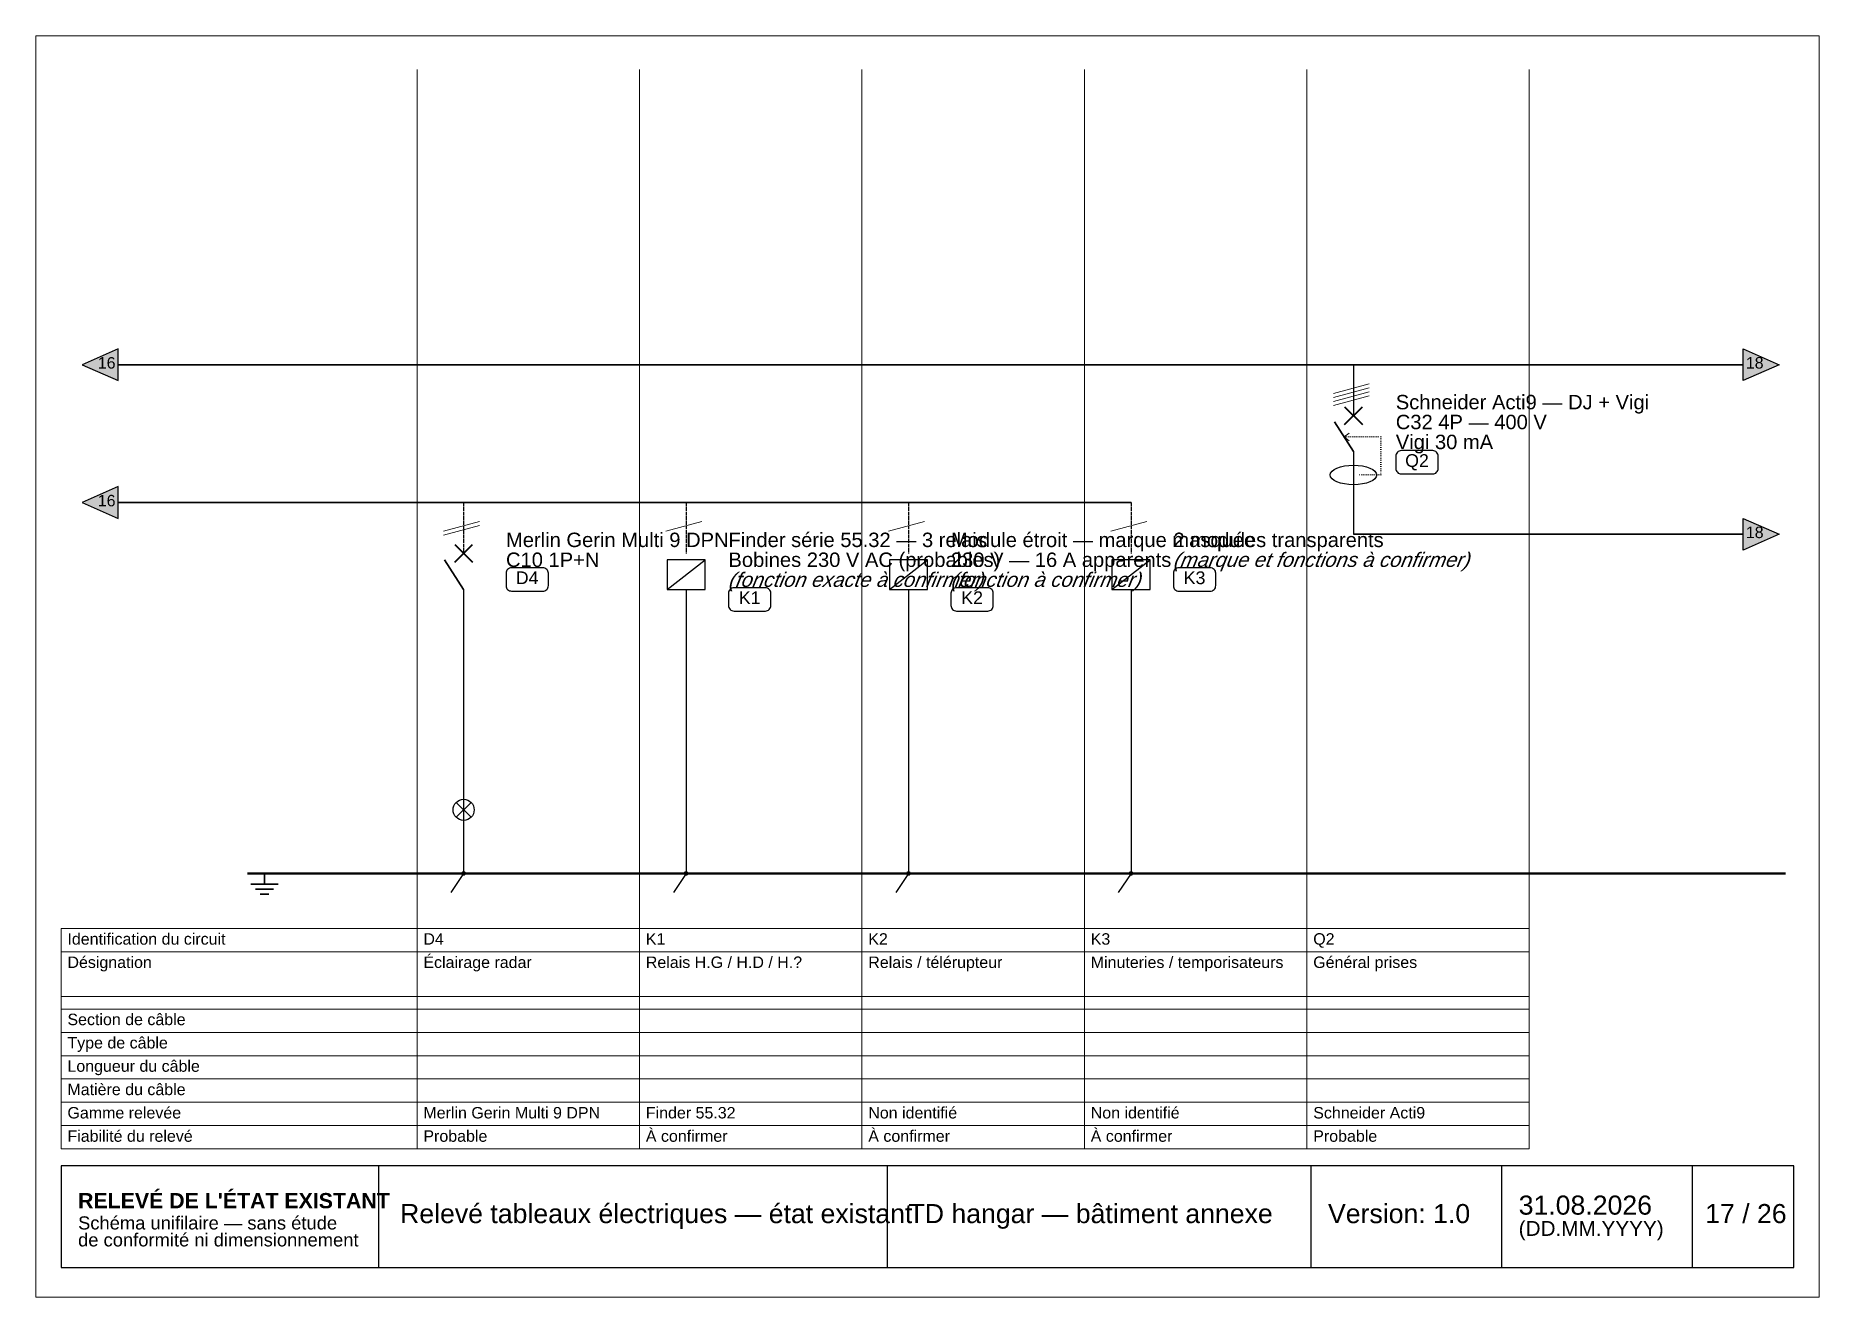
# Paper-space layout '17 - F17 TD HANGAR (2-5)' of a CAD drawing. Header units: millimetres. Extents: x 0 to 297, y 0 to 210.
# The model-space entities are those that its viewports show. They can reach past a viewport. Long polylines and large blocks are cut down to what shows.
import ezdxf
from ezdxf.enums import TextEntityAlignment as Align

# ---------------------------------------------------------------- set-up
doc = ezdxf.new("R2010")
doc.units = ezdxf.units.MM
doc.header["$LTSCALE"] = 0.5
doc.linetypes.add('DASHED', pattern=[1.524, 1.27, -0.254])
doc.linetypes.add('DOT', pattern=[0.508, 0, -0.508])
for name, color, linetype, lineweight in [('RENVOIS_FOLIO', 5, 'CONTINUOUS', 25), ('SCHEMA', 7, 'CONTINUOUS', 35), ('SCHEMA_PROBABLE', 7, 'DASHED', 35), ('SYMBOLES', 7, 'CONTINUOUS', 25), ('TERRE', 3, 'CONTINUOUS', 50), ('TEXTE', 7, 'CONTINUOUS', 13), ('TEXTE_A_CONFIRMER', 1, 'CONTINUOUS', 13), ('TRAME', 253, 'CONTINUOUS', 9)]:
    doc.layers.add(name, color=color, linetype=linetype, lineweight=lineweight)
doc.styles.add('SCHEMA', font='arial.ttf')
doc.styles.add('SCHEMA_GRAS', font='arialbd.ttf')
doc.styles.add('SCHEMA_ITAL', font='ariali.ttf')

msp = doc.modelspace()

# ---------------------------------------------------------------- hatches: boundary and pattern name
at = {"layer": 'RENVOIS_FOLIO'}
for points in [[(647.76, -532.13), (641.76, -534.78), (647.76, -537.42)], [(918.3, -532.13), (924.3, -534.78), (918.3, -537.42)], [(647.76, -555.06), (641.76, -557.71), (647.76, -560.35)], [(918.3, -560.35), (924.3, -563), (918.3, -565.65)]]:
    msp.add_hatch(color=7, dxfattribs=at).paths.add_polyline_path(points)
at = {"layer": 'SCHEMA'}
h = msp.add_hatch(color=7, dxfattribs=at)
edge = h.paths.add_edge_path()
edge.add_arc((705.26, -619.44), 0.388, 0, 360)
h = msp.add_hatch(color=7, dxfattribs=at)
edge = h.paths.add_edge_path()
edge.add_arc((742.3, -619.44), 0.388, 0, 360)
h = msp.add_hatch(color=7, dxfattribs=at)
edge = h.paths.add_edge_path()
edge.add_arc((779.34, -619.44), 0.388, 0, 360)
h = msp.add_hatch(color=7, dxfattribs=at)
edge = h.paths.add_edge_path()
edge.add_arc((816.39, -619.44), 0.388, 0, 360)

# ---------------------------------------------------------------- linework, layer by layer
at = {"layer": 'RENVOIS_FOLIO'}
for points in [[(647.76, -532.13), (641.76, -534.78), (647.76, -537.42)], [(918.3, -532.13), (924.3, -534.78), (918.3, -537.42)], [(647.76, -555.06), (641.76, -557.71), (647.76, -560.35)], [(918.3, -560.35), (924.3, -563), (918.3, -565.65)]]:
    msp.add_lwpolyline(points, close=True, dxfattribs=at)
at = {"layer": 'SCHEMA', "lineweight": 35}
for p, q in [((647.76, -534.78), (918.3, -534.78)), ((850.25, -544.3), (853.43, -549.24)), ((647.76, -557.71), (816.39, -557.71)), ((853.43, -563), (918.3, -563)), ((702.09, -567.23), (705.26, -572.17)), ((672.1, -619.44), (672.1, -621.21)), ((669.81, -621.21), (674.39, -621.21)), ((670.62, -622.06), (673.58, -622.06)), ((671.39, -622.9), (672.81, -622.9))]:
    msp.add_line(p, q, dxfattribs=at)
at = {"layer": 'SCHEMA', "lineweight": 30}
for p, q in [((853.43, -534.78), (853.43, -543.24)), ((853.43, -549.24), (853.43, -563)), ((739.13, -572.17), (745.48, -567.23)), ((776.17, -572.17), (782.52, -567.23)), ((813.21, -572.17), (819.56, -567.23)), ((705.26, -572.17), (705.26, -619.44)), ((742.3, -572.17), (742.3, -619.44)), ((779.34, -572.17), (779.34, -619.44)), ((816.39, -572.17), (816.39, -619.44)), ((704.03, -610.1), (706.5, -607.63)), ((704.03, -607.63), (706.5, -610.1)), ((705.26, -619.44), (703.14, -622.62)), ((742.3, -619.44), (740.19, -622.62)), ((779.34, -619.44), (777.23, -622.62)), ((816.39, -619.44), (814.27, -622.62))]:
    msp.add_line(p, q, dxfattribs=at)
at = {"layer": 'SCHEMA', "lineweight": 40}
for p, q in [((851.95, -544.73), (854.91, -541.76)), ((851.95, -541.76), (854.91, -544.73)), ((703.78, -567.66), (706.74, -564.69)), ((703.78, -564.69), (706.74, -567.66))]:
    msp.add_line(p, q, dxfattribs=at)
at = {"layer": 'SCHEMA', "lineweight": 30}
for points in [[(739.13, -572.17), (745.48, -572.17), (745.48, -567.23), (739.13, -567.23)], [(776.17, -572.17), (782.52, -572.17), (782.52, -567.23), (776.17, -567.23)], [(813.21, -572.17), (819.56, -572.17), (819.56, -567.23), (813.21, -567.23)]]:
    msp.add_lwpolyline(points, close=True, dxfattribs=at)
msp.add_circle((705.26, -608.86), 1.76, dxfattribs=at)
msp.add_ellipse((853.43, -553.12), major_axis=(3.88, 0), ratio=0.418182, dxfattribs=at)
at = {"layer": 'SCHEMA_PROBABLE', "lineweight": 30}
for p, q in [((705.26, -557.71), (705.26, -566.17)), ((742.3, -557.71), (742.3, -566.17)), ((779.34, -557.71), (779.34, -566.17)), ((816.39, -557.71), (816.39, -566.17))]:
    msp.add_line(p, q, dxfattribs=at)
at = {"layer": 'SYMBOLES', "lineweight": 20}
for p, q in [((850.08, -539.54), (856.07, -537.95)), ((850.08, -540.21), (856.07, -538.62)), ((850.08, -540.88), (856.07, -539.29)), ((850.08, -541.55), (856.07, -539.96)), ((851.88, -546.77), (852.72, -546.14)), ((851.88, -546.77), (852.72, -547.41)), ((701.91, -562.47), (707.91, -560.88)), ((738.95, -562.47), (744.95, -560.88)), ((775.99, -562.47), (781.99, -560.88)), ((813.03, -562.47), (819.03, -560.88)), ((701.91, -563.14), (707.91, -561.55))]:
    msp.add_line(p, q, dxfattribs=at)
at = {"layer": 'SYMBOLES', "linetype": 'DOT', "lineweight": 20}
for p, q in [((851.88, -546.77), (858.01, -546.77)), ((858.01, -546.77), (858.01, -553.12)), ((858.01, -553.12), (854.13, -553.12))]:
    msp.add_line(p, q, dxfattribs=at)
at = {"layer": 'SYMBOLES', "lineweight": 15}
for p, q in [((638.23, -628.62), (882.71, -628.62)), ((638.23, -665.31), (638.23, -628.62)), ((697.5, -665.31), (697.5, -628.62)), ((734.54, -665.31), (734.54, -628.62)), ((771.58, -665.31), (771.58, -628.62)), ((808.62, -665.31), (808.62, -628.62)), ((845.67, -665.31), (845.67, -628.62)), ((882.71, -665.31), (882.71, -628.62)), ((638.23, -632.5), (882.71, -632.5)), ((638.23, -639.91), (882.71, -639.91)), ((638.23, -642.02), (882.71, -642.02)), ((638.23, -645.9), (882.71, -645.9)), ((638.23, -649.78), (882.71, -649.78)), ((638.23, -653.66), (882.71, -653.66)), ((638.23, -657.54), (882.71, -657.54)), ((638.23, -661.42), (882.71, -661.42)), ((638.23, -665.31), (882.71, -665.31))]:
    msp.add_line(p, q, dxfattribs=at)
at = {"layer": 'SYMBOLES', "lineweight": 25}
for p, q in [((691.15, -685.06), (691.15, -668.13)), ((775.82, -685.06), (775.82, -668.13)), ((846.37, -685.06), (846.37, -668.13)), ((878.12, -685.06), (878.12, -668.13)), ((909.87, -685.06), (909.87, -668.13))]:
    msp.add_line(p, q, dxfattribs=at)
for points in [[(861.4, -552.95), (866.62, -552.95, 0.414214), (867.54, -552.03), (867.54, -549.98, 0.414214), (866.62, -549.07), (861.4, -549.07, 0.414214), (860.48, -549.98), (860.48, -552.03, 0.414214)], [(713.23, -572.45), (718.45, -572.45, 0.414214), (719.37, -571.54), (719.37, -569.49, 0.414214), (718.45, -568.57), (713.23, -568.57, 0.414214), (712.32, -569.49), (712.32, -571.54, 0.414214)], [(824.36, -572.45), (829.58, -572.45, 0.414214), (830.5, -571.54), (830.5, -569.49, 0.414214), (829.58, -568.57), (824.36, -568.57, 0.414214), (823.44, -569.49), (823.44, -571.54, 0.414214)], [(750.28, -575.77), (755.5, -575.77, 0.414214), (756.41, -574.85), (756.41, -572.81, 0.414214), (755.5, -571.89), (750.28, -571.89, 0.414214), (749.36, -572.81), (749.36, -574.85, 0.414214)], [(787.32, -575.77), (792.54, -575.77, 0.414214), (793.46, -574.85), (793.46, -572.81, 0.414214), (792.54, -571.89), (787.32, -571.89, 0.414214), (786.4, -572.81), (786.4, -574.85, 0.414214)]]:
    msp.add_lwpolyline(points, format="xyb", close=True, dxfattribs=at)
msp.add_lwpolyline([(638.23, -685.06), (926.77, -685.06), (926.77, -668.13), (638.23, -668.13)], close=True, dxfattribs=at)
at = {"layer": 'TERRE', "color": 3}
msp.add_line((669.28, -619.44), (925.36, -619.44), dxfattribs=at)
at = {"layer": 'TERRE', "color": 2, "linetype": 'DASHED'}
msp.add_line((670.69, -619.44), (925.36, -619.44), dxfattribs=at)
at = {"layer": 'TRAME'}
for p, q in [((697.5, -665.31), (697.5, -485.64)), ((734.54, -665.31), (734.54, -485.64)), ((771.58, -665.31), (771.58, -485.64)), ((808.62, -665.31), (808.62, -485.64)), ((845.67, -665.31), (845.67, -485.64)), ((882.71, -665.31), (882.71, -485.64))]:
    msp.add_line(p, q, dxfattribs=at)

# ---------------------------------------------------------------- texts
at = {"layer": 'TEXTE', "style": 'SCHEMA'}
for s, height, p in [('16', 1.905, (645.82, -535.41)), ('18', 1.905, (920.24, -535.41)), ('Q2', 2.117, (864.01, -551.78)), ('16', 1.905, (645.82, -558.34)), ('18', 1.905, (920.24, -563.63)), ('D4', 2.117, (715.84, -571.29)), ('K3', 2.117, (826.97, -571.29)), ('K1', 2.117, (752.89, -574.61)), ('K2', 2.117, (789.93, -574.61))]:
    msp.add_text(s, height=height, dxfattribs=at).set_placement(p, align=Align.CENTER)
at = {"layer": 'TEXTE'}
for s, height, style, p in [('Schneider Acti9 — DJ + Vigi', 2.3989, 'SCHEMA', (860.48, -542.19)), ('C32 4P — 400 V', 2.3989, 'SCHEMA', (860.48, -545.5)), ('Vigi 30 mA', 2.399, 'SCHEMA', (860.48, -548.82)), ('Merlin Gerin Multi 9 DPN', 2.3989, 'SCHEMA', (712.32, -565.12)), ('Finder série 55.32 — 3 relais', 2.3989, 'SCHEMA', (749.36, -565.12)), ('Module étroit — marque masquée', 2.3989, 'SCHEMA', (786.4, -565.12)), ('2 modules transparents', 2.3989, 'SCHEMA', (823.44, -565.12)), ('C10 1P+N', 2.399, 'SCHEMA', (712.32, -568.43)), ('Bobines 230 V AC (probables)', 2.3989, 'SCHEMA', (749.36, -568.43)), ('230 V — 16 A apparents', 2.3989, 'SCHEMA', (786.4, -568.43)), ('Identification du circuit', 1.905, 'SCHEMA', (639.29, -631.3)), ('D4', 1.905, 'SCHEMA', (698.56, -631.3)), ('K1', 1.905, 'SCHEMA', (735.6, -631.3)), ('K2', 1.905, 'SCHEMA', (772.64, -631.3)), ('K3', 1.905, 'SCHEMA', (809.68, -631.3)), ('Q2', 1.905, 'SCHEMA', (846.73, -631.3)), ('Désignation', 1.905, 'SCHEMA', (639.29, -635.18)), ('Éclairage radar', 1.905, 'SCHEMA', (698.56, -635.18)), ('Relais H.G / H.D / H.?', 1.905, 'SCHEMA', (735.6, -635.18)), ('Relais / télérupteur', 1.905, 'SCHEMA', (772.64, -635.18)), ('Minuteries / temporisateurs', 1.905, 'SCHEMA', (809.68, -635.18)), ('Général prises', 1.905, 'SCHEMA', (846.73, -635.18)), ('Section de câble', 1.905, 'SCHEMA', (639.29, -644.7)), ('Type de câble', 1.905, 'SCHEMA', (639.29, -648.58)), ('Longueur du câble', 1.905, 'SCHEMA', (639.29, -652.46)), ('Matière du câble', 1.905, 'SCHEMA', (639.29, -656.35)), ('Gamme relevée', 1.905, 'SCHEMA', (639.29, -660.23)), ('Merlin Gerin Multi 9 DPN', 1.905, 'SCHEMA', (698.56, -660.23)), ('Finder 55.32', 1.905, 'SCHEMA', (735.6, -660.23)), ('Non identifié', 1.905, 'SCHEMA', (772.64, -660.23)), ('Non identifié', 1.905, 'SCHEMA', (809.68, -660.23)), ('Schneider Acti9', 1.905, 'SCHEMA', (846.73, -660.23)), ('Fiabilité du relevé', 1.905, 'SCHEMA', (639.29, -664.11)), ('Probable', 1.905, 'SCHEMA', (698.56, -664.11)), ('Probable', 1.905, 'SCHEMA', (846.73, -664.11)), ("RELEVÉ DE L'ÉTAT EXISTANT", 2.54, 'SCHEMA_GRAS', (641.06, -675.18)), ('31.08.2026', 3.175, 'SCHEMA', (880.94, -676.24)), ('Schéma unifilaire — sans étude', 2.1872, 'SCHEMA', (641.06, -678.71)), ('Relevé tableaux électriques — état existant', 3.175, 'SCHEMA', (694.68, -677.65)), ('TD hangar — bâtiment annexe', 3.175, 'SCHEMA', (779.34, -677.65)), ('Version: 1.0', 3.175, 'SCHEMA', (849.19, -677.65)), ('17 / 26', 3.175, 'SCHEMA', (911.99, -677.65)), ('de conformité ni dimensionnement', 2.1872, 'SCHEMA', (641.06, -681.53)), ('(DD.MM.YYYY)', 2.4694, 'SCHEMA', (880.94, -679.77))]:
    msp.add_text(s, height=height, dxfattribs=dict(at, style=style)).set_placement(p)
at = {"layer": 'TEXTE_A_CONFIRMER', "style": 'SCHEMA_ITAL', "oblique": 12}
for s, p in [('(marque et fonctions à confirmer)', (823.44, -568.43)), ('(fonction exacte à confirmer)', (749.36, -571.75)), ('(fonction à confirmer)', (786.4, -571.75))]:
    msp.add_text(s, height=2.3989, dxfattribs=at).set_placement(p)
at = {"layer": 'TEXTE_A_CONFIRMER', "style": 'SCHEMA'}
for p in [(735.6, -664.11), (772.64, -664.11), (809.68, -664.11)]:
    msp.add_text('À confirmer', height=1.905, dxfattribs=at).set_placement(p)

psp = doc.layouts.new('17 - F17 TD HANGAR (2-5)')

# ---------------------------------------------------------------- viewports
at = {"layer": 'VIEWPORTS'}
psp.add_viewport(center=(148.5, 105), size=(297, 210), view_center_point=(782.5, -585), view_height=210, dxfattribs=at)

doc.saveas('drawing.dxf')
